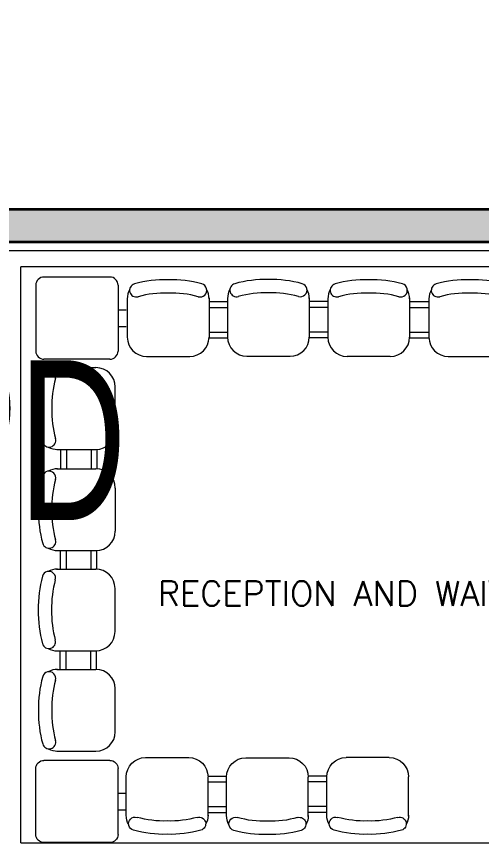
# Model space of a CAD drawing. Header units: inches. Extents: x -501855 to 57169, y -29325 to 19878.
# Drawn here: x 23925 to 26749, y -6387 to -1326 of the extents above; entities that cross this region are included whole.
import ezdxf
from ezdxf import colors
from ezdxf.entities.mleader import LeaderData, LeaderLine
from ezdxf.enums import TextEntityAlignment as Align
from ezdxf.math import Vec2, Vec3

# ---------------------------------------------------------------- set-up
doc = ezdxf.new("R2018")
doc.units = ezdxf.units.IN
doc.header["$LTSCALE"] = 25
doc.header["$MEASUREMENT"] = 0
doc.linetypes.add('DASHDOT', pattern=[25.4, 12.7, -6.35, 0, -6.35])
doc.layers.get('0').update_dxf_attribs({"color": 8})
for name, color, linetype, lineweight in [('00-Ground Floor$0$72_EGR_BASE_TEXT', 252, 'Continuous', 5), ('00-Ground Floor$0$LOADING', 253, 'Continuous', 5), ('00-Ground Floor$0$Walls', 251, 'Continuous', 5), ('E-LITE-CLNG-CNDT', 6, 'DASHDOT', 35), ('E-POWR-PANL', 10, 'Continuous', 35), ('E-POWR-TEXT', 6, 'Continuous', 25), ('T-CABL-TRAY', 60, 'Continuous', 35)]:
    doc.layers.add(name, color=color, linetype=linetype, lineweight=lineweight)
doc.styles.add('00-Ground Floor$0$SIMPLEX', font='SIMPLEX.shx', dxfattribs={"height": 150})
doc.styles.add('00-Ground Floor$0$Standard', font='arial.ttf')
doc.styles.add('DC_Elc_Romans', font='elc_romans.shx', dxfattribs={"width": 0.7})
doc.styles.get("Standard").update_dxf_attribs({"font": 'arial.ttf'})

# ---------------------------------------------------------------- blocks, each defined once
blk = doc.blocks.new('00-Ground Floor$0$3 seats beam chair')
at = {"layer": '00-Ground Floor$0$LOADING', "ltscale": 20}
for p, q in [((-740534, -1008988.2), (-740317.9, -1008988.2)), ((-740534, -1008988.2), (-740295.5, -1008988.2)), ((-740178.3, -1009367.9), (-740178.3, -1009105.4)), ((-740534, -1009485), (-740295.5, -1009485)), ((-740511, -1009485), (-740511, -1009602.9)), ((-740474.9, -1009485), (-740474.9, -1009602.9)), ((-740325, -1009485), (-740325, -1009602.9)), ((-740290.3, -1009484.9), (-740290.3, -1009602.9)), ((-740534, -1009602.8), (-740295.5, -1009602.8)), ((-740178.3, -1009720), (-740178.3, -1009982.5)), ((-740534, -1010099.7), (-740295.5, -1010099.7)), ((-740534, -1010099.7), (-740317.9, -1010099.7)), ((-740512.3, -1010099.6), (-740512.3, -1010212.3)), ((-740476.2, -1010099.6), (-740476.2, -1010212.3)), ((-740326.3, -1010099.6), (-740326.3, -1010212.3)), ((-740291.5, -1010099.6), (-740291.5, -1010212.4)), ((-740535.3, -1010212.3), (-740319.1, -1010212.3)), ((-740535.3, -1010212.3), (-740296.7, -1010212.3)), ((-740179.5, -1010592), (-740179.5, -1010329.5)), ((-740535.3, -1010709.2), (-740296.7, -1010709.2)), ((-740512.3, -1010821.9), (-740512.3, -1010709.2)), ((-740476.2, -1010821.9), (-740476.2, -1010709.2)), ((-740326.3, -1010821.9), (-740326.3, -1010709.2)), ((-740291.5, -1010821.9), (-740291.5, -1010709.1)), ((-740534, -1010821.8), (-740295.5, -1010821.8)), ((-740534, -1010821.8), (-740317.9, -1010821.8)), ((-740178.3, -1011201.5), (-740178.3, -1010939)), ((-740534, -1011318.7), (-740295.5, -1011318.7))]:
    blk.add_line(p, q, dxfattribs=at)
for centre, radius, start, end in [((-740580.4, -1009042.7), 40.5, 344.361, 164.361), ((-740528.8, -1009105.4), 117.2, 90, 118.9699), ((-740295.5, -1009105.4), 117.2, 0, 90), ((-739957.4, -1009217.1), 687.4, 164.361, 181.6247), ((-739957.4, -1009217.1), 606.4, 164.361, 181.8419), ((-739957.4, -1009256.1), 687.4, 178.3753, 195.639), ((-739957.4, -1009256.1), 606.4, 178.1581, 195.639), ((-740295.5, -1009367.9), 117.2, 270, 0), ((-740580.4, -1009430.5), 40.5, 195.639, 15.639), ((-740528.8, -1009367.9), 117.2, 241.0301, 270), ((-740528.8, -1009720), 117.2, 90, 118.9699), ((-740295.5, -1009720), 117.2, 0, 90), ((-739957.4, -1009831.8), 687.4, 164.361, 181.6247), ((-740580.4, -1009657.4), 40.5, 344.361, 164.361), ((-739957.4, -1009831.8), 606.4, 164.361, 181.8419), ((-739957.4, -1009870.8), 687.4, 178.3753, 195.639), ((-739957.4, -1009870.8), 606.4, 178.1581, 195.639), ((-740295.5, -1009982.5), 117.2, 270, 0), ((-740580.4, -1010045.1), 40.5, 195.639, 15.639), ((-740528.8, -1009982.5), 117.2, 241.0301, 270), ((-740530.1, -1010329.5), 117.2, 90, 118.9699), ((-740296.7, -1010329.5), 117.2, 0, 90), ((-739958.7, -1010441.3), 687.4, 164.361, 181.6247), ((-740581.6, -1010266.9), 40.5, 344.361, 164.361), ((-739958.7, -1010441.3), 606.4, 164.361, 181.8419), ((-739958.7, -1010480.3), 687.4, 178.3753, 195.639), ((-739958.7, -1010480.3), 606.4, 178.1581, 195.639), ((-740296.7, -1010592), 117.2, 270, 0), ((-740581.6, -1010654.6), 40.5, 195.639, 15.639), ((-740530.1, -1010592), 117.2, 241.0301, 270), ((-740528.8, -1010939), 117.2, 90, 118.9699), ((-740295.5, -1010939), 117.2, 0, 90), ((-739957.4, -1011050.8), 687.4, 164.361, 181.6247), ((-740580.4, -1010876.4), 40.5, 344.361, 164.361), ((-739957.4, -1011050.8), 606.4, 164.361, 181.8419), ((-739957.4, -1011089.8), 687.4, 178.3753, 195.639), ((-739957.4, -1011089.8), 606.4, 178.1581, 195.639), ((-740295.5, -1011201.5), 117.2, 270, 0), ((-740580.4, -1011264.1), 40.5, 195.639, 15.639), ((-740528.8, -1011201.5), 117.2, 241.0301, 270)]:
    blk.add_arc(centre, radius, start, end, dxfattribs=at)
at = {"layer": '00-Ground Floor$0$LOADING', "ltscale": 10, "style": '00-Ground Floor$0$Standard'}
blk.add_attdef('NMF0003', text='', height=50, dxfattribs=at).set_placement((-740377, -1009031.1), align=Align.TOP_CENTER)
blk = doc.blocks.new('00-Ground Floor$0$GF21009T-P')
for p, q in [((0.4002, 0.5), (0, 0.5)), ((-0.0499, 0.4501), (-0.0499, 0.0499)), ((0.4501, 0.4501), (0.4501, 0.0499)), ((0.4501, 0.3), (0.5001, 0.3)), ((0.4501, 0.2), (0.5001, 0.2)), ((0.4002, 0), (0, 0))]:
    blk.add_line(p, q)
for centre, start, end in [((0, 0.4501), 90, 180), ((0.4002, 0.4501), 0, 90), ((0, 0.0499), 180, 270), ((0.4002, 0.0499), 270, 0)]:
    blk.add_arc(centre, 0.0499, start, end)
blk = doc.blocks.new('00-Ground Floor$0$3seater')
at = {"layer": '00-Ground Floor$0$LOADING', "ltscale": 20}
for p, q in [((-958973.1, -382949.7, 0), (-958973.1, -383188.2, 0)), ((-958476.3, -382949.7, 0), (-958476.3, -383188.2, 0)), ((-958476.3, -382949.7, 0), (-958476.3, -383165.8, 0)), ((-958476.3, -382971.4, 0), (-958363.6, -382971.4, 0)), ((-958363.6, -382948.4, 0), (-958363.6, -383187, 0)), ((-957866.8, -382948.4, 0), (-957866.8, -383164.5, 0)), ((-957866.8, -382948.4, 0), (-957866.8, -383187, 0)), ((-957754.1, -382971.4, 0), (-957866.8, -382971.4, 0)), ((-957754.1, -382949.7, 0), (-957754.1, -383188.2, 0)), ((-957754.1, -382949.7, 0), (-957754.1, -383165.8, 0)), ((-957257.3, -382949.7, 0), (-957257.3, -383188.2, 0)), ((-958476.3, -383007.5, 0), (-958363.6, -383007.5, 0)), ((-957754.1, -383007.5, 0), (-957866.8, -383007.5, 0)), ((-958476.3, -383157.4, 0), (-958363.6, -383157.4, 0)), ((-957754.1, -383157.4, 0), (-957866.8, -383157.4, 0)), ((-958476.3, -383192.2, 0), (-958363.5, -383192.2, 0)), ((-957754.1, -383192.2, 0), (-957866.9, -383192.2, 0)), ((-958856, -383305.4, 0), (-958593.5, -383305.4, 0)), ((-958246.5, -383304.2, 0), (-957984, -383304.2, 0)), ((-957374.4, -383305.4, 0), (-957636.9, -383305.4, 0))]:
    blk.add_line(p, q, dxfattribs=at)
for centre, radius, start, end in [((-958918.6, -382903.3, 0), 40.5, 105.639, 285.639), ((-958744.2, -383526.3, 0), 687.4, 88.3753, 105.639), ((-958705.2, -383526.3, 0), 687.4, 74.361, 91.6247), ((-958530.8, -382903.3, 0), 40.5, 254.361, 74.361), ((-958309.1, -382902.1, 0), 40.5, 105.639, 285.639), ((-958134.7, -383525, 0), 687.4, 88.3753, 105.639), ((-958095.7, -383525, 0), 687.4, 74.361, 91.6247), ((-957921.3, -382902.1, 0), 40.5, 254.361, 74.361), ((-957699.6, -382903.3, 0), 40.5, 105.639, 285.639), ((-957525.2, -383526.3, 0), 687.4, 88.3753, 105.639), ((-957486.2, -383526.3, 0), 687.4, 74.361, 91.6247), ((-957311.8, -382903.3, 0), 40.5, 254.361, 74.361), ((-958856, -382954.9, 0), 117.2, 151.0301, 180), ((-958744.2, -383526.3, 0), 606.4, 88.1581, 105.639), ((-958705.2, -383526.3, 0), 606.4, 74.361, 91.8419), ((-958593.5, -382954.9, 0), 117.2, 0, 28.9699), ((-958246.5, -382953.6, 0), 117.2, 151.0301, 180), ((-958134.7, -383525, 0), 606.4, 88.1581, 105.639), ((-958095.7, -383525, 0), 606.4, 74.361, 91.8419), ((-957984, -382953.6, 0), 117.2, 0, 28.9699), ((-957636.9, -382954.9, 0), 117.2, 151.0301, 180), ((-957525.2, -383526.3, 0), 606.4, 88.1581, 105.639), ((-957486.2, -383526.3, 0), 606.4, 74.361, 91.8419), ((-957374.4, -382954.9, 0), 117.2, 0, 28.9699), ((-958856, -383188.2, 0), 117.2, 180, 270), ((-958593.5, -383188.2, 0), 117.2, 270, 0), ((-958246.5, -383187, 0), 117.2, 180, 270), ((-957984, -383187, 0), 117.2, 270, 0), ((-957636.9, -383188.2, 0), 117.2, 180, 270), ((-957374.4, -383188.2, 0), 117.2, 270, 0)]:
    blk.add_arc(centre, radius, start, end, dxfattribs=at)
blk = doc.blocks.new('00-Ground Floor')
at = {"layer": '00-Ground Floor$0$Walls'}
for p, q in [((23749.5, -2747.4, 0), (29549.5, -2747.4, 0)), ((23949.5, -6347.4, 0), (23949.5, -2847.4, 0)), ((29549.5, -2847.4, 0), (23949.5, -2847.4, 0)), ((23949.5, -6347.4, 0), (29549.5, -6347.4, 0))]:
    blk.add_line(p, q, dxfattribs=at)
at = {"layer": '00-Ground Floor$0$LOADING', "extrusion": (-1.27212e-09, 3.51192e-12, 1), "xscale": 1000, "yscale": 1000, "zscale": 1000, "rotation": 359.9999954191753}
blk.add_blockref('00-Ground Floor$0$GF21009T-P', (24090.7, -3408.3, 0), dxfattribs=at)
at = {"layer": '00-Ground Floor$0$LOADING', "rotation": 270}
blk.add_blockref('00-Ground Floor$0$3 seats beam chair', (1035915.6, -743569.6, 0), dxfattribs=at)
at = {"layer": '00-Ground Floor$0$LOADING'}
blk.add_blockref('00-Ground Floor$0$3 seats beam chair', (764702.1, 1005529, 0), dxfattribs=at)
at = {"layer": '00-Ground Floor$0$LOADING', "extrusion": (-1.27212e-09, -3.51192e-12, 1), "xscale": -1000, "yscale": 1000, "zscale": 1000, "rotation": 180.0000045808248}
blk.add_blockref('00-Ground Floor$0$GF21009T-P', (24090.7, -5845.7, 0), dxfattribs=at)
at = {"layer": '00-Ground Floor$0$LOADING', "xscale": -1, "rotation": 180}
blk.add_blockref('00-Ground Floor$0$3seater', (983563.9, -389134.4, 0), dxfattribs=at)
at = {"layer": '00-Ground Floor$0$72_EGR_BASE_TEXT', "insert": (27077.8, -4756.6), "char_height": 150, "attachment_point": 2, "style": '00-Ground Floor$0$SIMPLEX'}
blk.add_mtext('RECEPTION AND WAITING AREA / CARDIOLOGY', dxfattribs=at)
blk = doc.blocks.new('*U105')
at = {"lineweight": 0}
h = blk.add_hatch(dxfattribs=at)
h.set_pattern_fill('HEX', color=253, scale=8, angle=180, style=0)
h.set_pattern_definition([(180, (-21275.12, -3e-10), (6e-13, -43.99409), [25.4, -50.8]), (300, (-21275.12, -3e-10), (38.1, 21.997045), [25.4, -50.8]), (240, (-21300.52, -3e-10), (38.1, -21.997045), [25.4, -50.8])])
h.paths.add_polyline_path([(-5777.4, 200), (-5777.4, 0), (0, 0), (0, 200)])
at = {"color": 0}
for p, q in [((0, 200), (-5777.4, 200)), ((0, 0), (-5777.4, 0))]:
    blk.add_line(p, q, dxfattribs=at)
blk = doc.blocks.new('*U113')
for points in [[(-385, 770), (-385, 0), (385, 0), (385, 770)], [(-375, 760), (-375, 10), (375, 10), (375, 760)]]:
    blk.add_lwpolyline(points, close=True)
at = {"color": 6, "lineweight": 30, "width": 0.7, "flags": 104}
blk.add_attdef('DC_UPS', text='', height=170, dxfattribs=at).set_placement((13.2, 668.7), align=Align.MIDDLE_CENTER)

msp = doc.modelspace()

# ---------------------------------------------------------------- block references
at = {"layer": 'E-LITE-CLNG-CNDT'}
msp.add_blockref('00-Ground Floor', (0, 0), dxfattribs=at)
at = {"layer": 'E-POWR-PANL'}
ref = msp.add_blockref('*U113', (20484.5, -4082.4, 0), dxfattribs=at)
lines = msp.add_mtext('\\W0.7000;UPS OPD\\P40 kVA\\PN+1', dxfattribs={"layer": '0', "color": 6, "insert": (20497.7, -3413.8, 0), "char_height": 971.877, "attachment_point": 1})
ref.add_attrib('DC_UPS', '', (20497.7, -3413.8, 0), dxfattribs={"flags": 104}).embed_mtext(lines)
at = {"layer": 'T-CABL-TRAY', "linetype": 'Continuous', "xscale": -1, "rotation": 180}
msp.add_blockref('*U105', (29626.9, -2497.4, 0), dxfattribs=at)

# ---------------------------------------------------------------- leaders
at = {"layer": 'E-POWR-TEXT'}
ml = msp.add_multileader_mtext('Standard', dxfattribs=at)
ml.set_content('CABLE TRAY FOR\\PLOW CURRENT DATA\\PCABLES ', color=256, style='DC_Elc_Romans')
ml.set_leader_properties(color=45)
ml.build(insert=Vec2(0, 0))
ml.multileader.update_dxf_attribs({"dogleg_length": 2, "arrow_head_size": 200, "scale": 100})
ctx = ml.context
ctx.base_point, ctx.scale, ctx.char_height, ctx.arrow_head_size, ctx.landing_gap_size, ctx.plane_origin = Vec3(25909, 4523.7), 100, 200, 200, 200, Vec3(31500.2, 4337.5)
ctx.text_align_type = 2
notes = []
notes.append((ctx, [(1, (1, 1, 0), (28540.4, 4523.7), (-1, 0), 84.7, [(2, [(30563.2, -2601.7)], 0, [])])]))
ctx.mtext.insert, ctx.mtext.width, ctx.mtext.alignment, ctx.mtext.flow_direction = Vec3(28255.7, 4623.7), 5291.736, 3, 5
for ctx, leaders in notes:
    for number, flags, end, landing, length, lines in leaders:
        leader = LeaderData()
        leader.index, (leader.has_last_leader_line, leader.has_dogleg_vector, leader.attachment_direction) = number, flags
        leader.last_leader_point, leader.dogleg_vector, leader.dogleg_length = Vec3(end), Vec3(landing), length
        for number, points, colour, breaks in lines:
            line = LeaderLine()
            line.index, line.vertices, line.color, line.breaks = number, Vec3.list(points), colors.encode_raw_color(colour), breaks
            leader.lines.append(line)
        ctx.leaders.append(leader)

doc.saveas('drawing.dxf')
